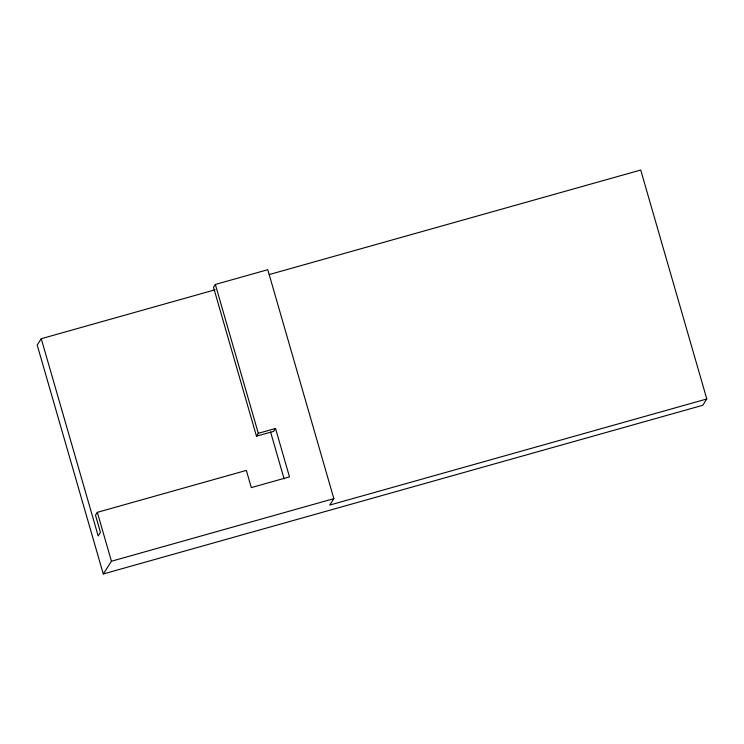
<?xml version="1.0" encoding="UTF-8"?>
<svg xmlns="http://www.w3.org/2000/svg" width="744" height="744" viewBox="0 0 744 744"><rect width="100%" height="100%" fill="white"/><g stroke="black" fill="none" stroke-linecap="round" stroke-linejoin="round"><path stroke-width="1.12" d="M215.072 289.797L41.246 338.715L37.2 345.021L103.286 573.968L702.755 405.285L706.8 398.979L640.714 170.032L269.244 274.555M706.8 398.979L329.732 505.074L333.851 498.647L267.775 269.7L215.342 284.459L213.509 287.324L256.475 436.179L273.69 431.334L275.522 428.47L289.49 476.867L251.314 487.608L246.348 470.403L97.334 512.337L95.492 515.201L100.459 532.397L98.18 535.959L41.246 338.715M103.286 573.968L111.442 561.236L333.851 498.647M256.475 436.179L258.308 433.315L275.522 428.47M270.584 432.022L284.087 478.829M215.342 284.459L258.308 433.315M97.334 512.337L111.442 561.236"/></g></svg>
